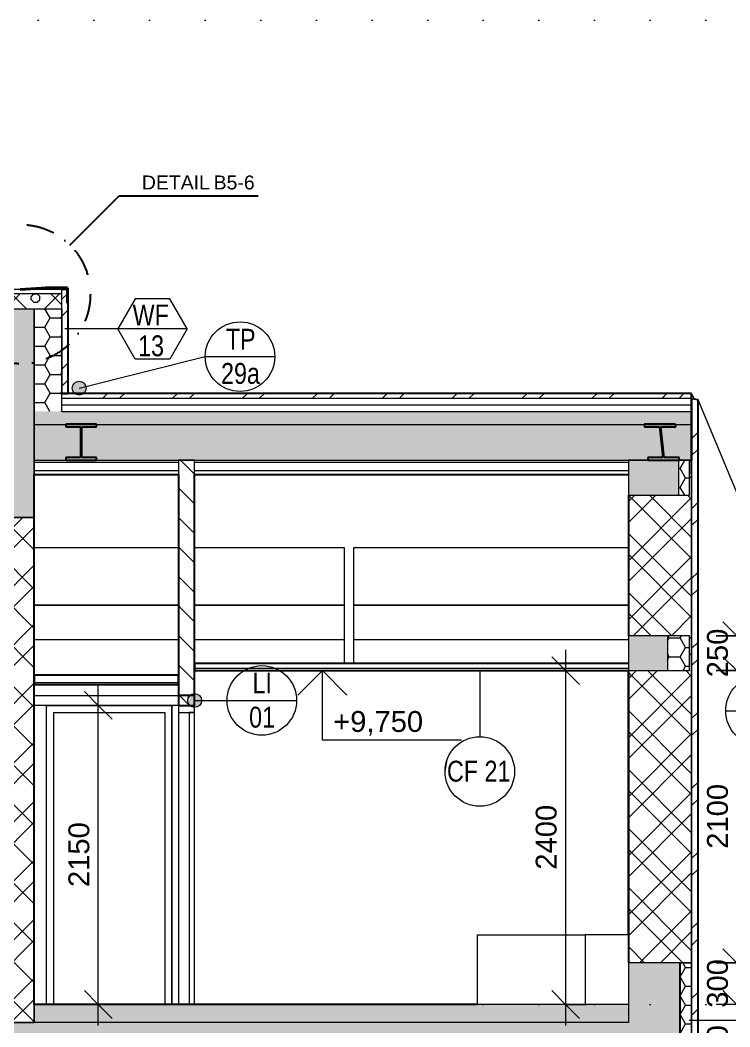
# Model space of a CAD drawing. Header units: millimetres. Extents: x -7743 to 191930, y -8645 to 72638.
# Drawn here: x 18995 to 24100, y 7189 to 14425 of the extents above; entities that cross this region are included whole.
import ezdxf

# ---------------------------------------------------------------- set-up
doc = ezdxf.new("R2010")
doc.units = ezdxf.units.MM
doc.linetypes.add('HA_DashDot_4mm-S1mm', pattern=[400, 200, -100, 0, -100])
doc.linetypes.add('HA_Dot-S4mm', pattern=[400, 0, -400])
for name, color, linetype, lineweight in [('A-____-____-DIMS', 9, 'Continuous', 5), ('A-____-____-DIMS-100', 9, 'Continuous', 5), ('A-CLNG-____-IDEN', 9, 'Continuous', 9), ('A-CLNG-____-MCUT', 9, 'Continuous', 25), ('A-DETL-____-OTLN', 9, 'Continuous', 25), ('A-DETL-____-THIN', 9, 'Continuous', 9), ('A-DETL-____-WIDE', 9, 'Continuous', 40), ('A-DETL-GENF-OTLN', 9, 'Continuous', 9), ('A-DOOR-____-MCUT', 9, 'Continuous', 9), ('A-DOOR-____-OTLN', 9, 'Continuous', 9), ('A-DOOR-FRAM-MCUT', 9, 'Continuous', 9), ('A-DOOR-FRAM-OTLN', 9, 'Continuous', 9), ('A-FLOR-____-MCUT', 9, 'Continuous', 25), ('A-FLOR-____-OTLN', 9, 'Continuous', 9), ('A-FLOR-____-OVHD', 9, 'HA_DashDot_4mm-S1mm', 25), ('A-FLOR-____-PATT', 9, 'Continuous', 25), ('A-FLOR-LEVL-OTLN', 9, 'Continuous', 9), ('A-GENM-____-IDEN', 9, 'Continuous', 9), ('A-GENM-____-MCUT', 9, 'Continuous', 9), ('A-GENM-____-OTLN', 9, 'Continuous', 9), ('A-GLAZ-____-IDEN', 9, 'Continuous', 9), ('A-ROOF-____-MCUT', 9, 'Continuous', 25), ('A-ROOF-____-OTLN', 9, 'Continuous', 9), ('A-ROOF-____-PATT', 9, 'Continuous', 25), ('A-WALL-____-MCUT', 9, 'Continuous', 25), ('A-WALL-____-OTLN', 9, 'Continuous', 9), ('A-WALL-____-PATT', 9, 'Continuous', 25), ('G-____-____-DIMS', 9, 'Continuous', 5), ('G-____-____-TEXT', 9, 'Continuous', 5), ('I-WALL-____-MCUT', 9, 'Continuous', 25), ('I-WALL-____-OTLN', 9, 'Continuous', 9), ('P-SANR-FIXT-OTLN', 9, 'Continuous', 9), ('S-BEAM-____-MCUT', 9, 'Continuous', 25), ('S-COLS-____-OTLN', 9, 'Continuous', 9)]:
    doc.layers.add(name, color=color, linetype=linetype, lineweight=lineweight)
doc.styles.add('Arial', font='arial.ttf', dxfattribs={"height": 150})
doc.styles.add('Arial_2', font='arial.ttf', dxfattribs={"height": 100})
doc.styles.add('Arial_3', font='arial.ttf', dxfattribs={"width": 0.8, "height": 150})
doc.dimstyles.new('Inner_Dimensions', dxfattribs={"dimscale": 304.8, "dimtxt": 153.03891, "dimasz": 0.656168, "dimexe": 0.492126, "dimexo": 0.0625, "dimgap": 0.065617, "dimtad": 1, "dimdec": 0, "dimzin": 0, "dimdsep": 46, "dimtxsty": 'Arial', "dimblk1": 'OBLIQUE', "dimblk2": 'OBLIQUE', "dimsah": 1, "dimcen": 0.09, "dimdle": 0.492126, "dimazin": 0, "dimtfac": 1, "dimtdec": 4, "dimtix": 1, "dimtmove": 0, "dimatfit": 3, "dimfxl": 0.492126, "dimfxlon": 1, "dimtvp": 1, "dimtolj": 1, "dimtzin": 0, "dimlwd": 9, "dimlwe": 9, "dimarcsym": 2})
pattern_1 = [(45, (695.23, 1865.4), (-251.447, 251.447), []), (45, (695.23, 2246.4), (-251.447, 251.447), [])]
pattern_2 = [(0, (695.234, 1865.4), (117.188, 67.658), [78.125, -156.25]), (120, (695.234, 1865.4), (-117.18755, 67.65879), [78.125, -156.25]), (60, (695.234, 1865.4), (0.00045, 135.31679), [0, -156.25, 78.125, 0])]
pattern_3 = [(0, (695.234, 1865.4), (117.188, 67.658), [78.125, -156.25]), (120, (695.234, 1865.4), (-117.18705, 67.65792), [78.125, -156.25]), (60, (695.234, 1865.4), (0.00045, 135.31679), [0, -156.25, 78.125, 0])]

# ---------------------------------------------------------------- blocks, each defined once
blk = doc.blocks.new('HA_DR_Single_Swing_Solid - In_BJ_700x2100-V1-ŘEZ A-A OBJEKT A')
at = {"layer": 'A-DOOR-____-MCUT', "color": 250}
for p, q in [((20250, 9450), (20210, 9450)), ((20210, 9450), (20210, 7350)), ((20250, 7350), (20250, 9450)), ((20210, 7350), (20250, 7350))]:
    blk.add_line(p, q, dxfattribs=at)
at = {"layer": 'A-DOOR-FRAM-MCUT', "color": 250}
for p, q in [((20250, 9500), (20135, 9500)), ((20135, 9500), (20135, 9450)), ((20250, 9450), (20250, 9500)), ((20135, 9450), (20250, 9450))]:
    blk.add_line(p, q, dxfattribs=at)
at = {"layer": 'A-DOOR-FRAM-OTLN', "color": 250}
blk.add_line((20135, 9450), (20135, 7350), dxfattribs=at)
blk = doc.blocks.new('HA_DR_Single_Swing_Solid - In_BJ_800x2100-2215795-ŘEZ A-A OBJEKT A')
at = {"layer": 'A-DOOR-FRAM-OTLN', "color": 250}
for p, q in [((5500, 7350), (5500, 9500)), ((6400, 9500), (5500, 9500)), ((6400, 7350), (6400, 9500)), ((5550, 9450), (5550, 7350)), ((5550, 9450), (6350, 9450)), ((6350, 9450), (6350, 7350))]:
    blk.add_line(p, q, dxfattribs=at)
blk = doc.blocks.new('ABMV_Bathtub_Generic - 800x1700-V2-ŘEZ A-A OBJEKT A')
at = {"layer": 'P-SANR-FIXT-OTLN', "color": 250}
for p, q in [((22284.2, 7350), (22284.2, 7850)), ((22284.2, 7850), (23059.4, 7850)), ((23370.6, 7850), (23059.4, 7850)), ((23059.4, 7850), (23059.4, 7350)), ((23059.4, 7350), (22284.2, 7350)), ((23370.1, 7350), (23059.4, 7350))]:
    blk.add_line(p, q, dxfattribs=at)
blk = doc.blocks.new('HA_GM_Tiling_LineBased - Generic Tiles-1747499-ŘEZ A-A OBJEKT A')
at = {"layer": 'A-GENM-____-MCUT', "color": 250}
for p, q in [((23370.1, 9750), (23365.5, 9750)), ((23365.5, 9750), (23365.5, 7850)), ((23370.6, 7650), (23370.6, 9750))]:
    blk.add_line(p, q, dxfattribs=at)
blk = doc.blocks.new('TB_Porotherm KP11_5_1000mm - TB_Porotherm KP11_5_1000mm-V11-ŘEZ A-A OBJEKT A')
at = {"layer": 'A-GENM-____-OTLN', "lineweight": 5}
h = blk.add_hatch(dxfattribs=at)
h.set_pattern_fill('FP_8', color=256, style=0, pattern_type=2)
h.set_pattern_definition([(45, (695.23, 1865.4), (-176.7767, 176.7767), []), (45, (765.94, 1865.4), (-176.7767, 176.7767), []), (45, (907.37, 1865.4), (-106.066, 247.4874), [100, -50, 3.353, -46.647])])
h.paths.add_polyline_path([(20135, 9500), (20250, 9500), (20250, 9571), (20135, 9571)])
at = {"layer": 'A-GENM-____-MCUT', "color": 10, "lineweight": 25}
for p, q in [((20250, 9571), (20135, 9571)), ((20135, 9571), (20135, 9500)), ((20250, 9500), (20250, 9571)), ((20135, 9500), (20250, 9500))]:
    blk.add_line(p, q, dxfattribs=at)
blk = doc.blocks.new('TB_Porotherm KP11_5_1250mm - TB_Porotherm KP11_5_1250mm-V12-ŘEZ A-A OBJEKT A')
at = {"layer": 'A-GENM-____-OTLN', "color": 250}
for p, q in [((19095, 9571), (20135, 9571)), ((20135, 9500), (19095, 9500))]:
    blk.add_line(p, q, dxfattribs=at)
blk = doc.blocks.new('185-01_OBJEKT A_Central_rvt-1-ŘEZ A-A OBJEKT A')
at = {"layer": 'A-FLOR-____-PATT', "lineweight": 9}
blk.add_hatch(color=254, dxfattribs=at).paths.add_polyline_path([(19095, 10850), (19095, 11050), (16710, 11050), (16710, 10850), (19056.4, 10850)])
h = blk.add_hatch(color=254, dxfattribs=at)
h.paths.add_polyline_path([(23740.1, 6700), (23742.1, 6700), (23742.1, 7000), (23740.1, 7000), (23740.1, 6701.7)])
h.paths.add_polyline_path([(23740.1, 7350), (23742.1, 7350), (23742.1, 7650), (23740.1, 7650), (23740.1, 7351.7)])
at = {"layer": 'A-FLOR-____-PATT', "lineweight": 5}
h = blk.add_hatch(dxfattribs=at)
h.set_pattern_fill('FP_5', color=50, style=0, pattern_type=2)
h.set_pattern_definition(pattern_2)
h.paths.add_polyline_path([(23742.1, 6700), (23824.7, 6700), (23824.7, 7650), (23742.1, 7650), (23742.1, 6825.4)])
h = blk.add_hatch(color=7, dxfattribs=at)
h.paths.add_polyline_path([(23742.1, 7220), (23742.1, 7350), (23740.1, 7350), (23740.1, 7220)])
h.paths.add_polyline_path([(461, 7220), (18845, 7220), (18845, 7350), (100, 7350), (100, 7220)])
h.paths.add_polyline_path([(23370.1, 7220), (23370.1, 7350), (19095, 7350), (19095, 7220), (23158.3, 7220)])
at = {"layer": 'A-FLOR-____-PATT', "lineweight": 9}
h = blk.add_hatch(color=254, dxfattribs=at)
h.paths.add_polyline_path([(-260, 7000), (23370.1, 7000.9), (23370.1, 7220), (-260, 7220)])
h.paths.add_polyline_path([(23742.1, 7000), (23742.1, 7220), (23740.1, 7219.6), (23740.1, 7000)])
at = {"layer": 'A-ROOF-____-PATT', "lineweight": 5}
h = blk.add_hatch(dxfattribs=at)
h.set_pattern_fill('FP_6', color=8, style=0, pattern_type=2)
h.set_pattern_definition(pattern_1)
h.paths.add_polyline_path([(-385, 11707), (13990, 11707), (13990, 11742.2), (-385, 11742.2)])
h.paths.add_polyline_path([(19295, 11707), (23824.7, 11707), (23824.7, 11742.2), (19295, 11742.2)])
h = blk.add_hatch(dxfattribs=at)
h.set_pattern_fill('FP_5', color=50, style=0, pattern_type=2)
h.set_pattern_definition(pattern_2)
h.paths.add_polyline_path([(-85.9, 11519.6), (14220, 11519.6), (14220, 11613.3), (-340, 11613.3), (-340, 11519.6)])
h.paths.add_polyline_path([(19603.3, 11519.6), (23824.7, 11519.6), (23824.7, 11613.3), (19095, 11613.3), (19095, 11519.6)])
h = blk.add_hatch(dxfattribs=at)
h.set_pattern_fill('FP_5', color=50, style=0, pattern_type=2)
h.set_pattern_definition(pattern_2)
h.paths.add_polyline_path([(-85.9, 11262), (14220, 11262), (14220, 11519.6), (-340, 11519.6), (-340, 11262)])
h.paths.add_polyline_path([(19603.3, 11262), (23824.7, 11262), (23824.7, 11519.6), (19095, 11519.6), (19095, 11262)])
at = {"layer": 'A-WALL-____-PATT', "lineweight": 5}
h = blk.add_hatch(dxfattribs=at)
h.set_pattern_fill('FP_6', color=50, style=0, pattern_type=2)
h.set_pattern_definition(pattern_1)
h.paths.add_polyline_path([(19295, 11742.2), (19340, 11742.2), (19340, 12490), (19295, 12490), (19295, 11825.7)])
at = {"layer": 'A-WALL-____-PATT', "lineweight": 9}
blk.add_hatch(color=254, dxfattribs=at).paths.add_polyline_path([(19095, 11050), (19095, 12350), (18895, 12350), (18895, 11050), (19056.4, 11050)])
at = {"layer": 'A-WALL-____-PATT', "lineweight": 5}
h = blk.add_hatch(dxfattribs=at)
h.set_pattern_fill('FP_5', color=50, style=0, pattern_type=2)
h.set_pattern_definition(pattern_2)
h.paths.add_polyline_path([(19095, 11613.3), (19295, 11613.3), (19295, 12350), (19095, 12350), (19095, 11742.2)])
h = blk.add_hatch(dxfattribs=at)
h.set_pattern_fill('FP_6', color=50, style=0, pattern_type=2)
h.set_pattern_definition(pattern_1)
h.paths.add_polyline_path([(23871.1, 6650), (23871.1, 11696.7), (23824.7, 11703.5), (23824.7, 6650)])
h = blk.add_hatch(dxfattribs=at)
h.set_pattern_fill('FP_1', color=50, style=0, pattern_type=2)
h.set_pattern_definition([(135, (695.23, 1865.4), (-106.066, -106.066), [])])
h.paths.add_polyline_path([(20250, 9500), (20250, 11262), (20135, 11262), (20135, 9500), (20150.2, 9500)])
h = blk.add_hatch(dxfattribs=at)
h.set_pattern_fill('FP_3', color=50, style=0, pattern_type=2)
h.set_pattern_definition([(45, (695.23, 1865.4), (-212.132, 212.132), []), (45, (845.23, 1865.4), (-212.132, 212.132), []), (315, (695.23, 1865.4), (212.132, 212.132), []), (315, (845.23, 1865.4), (212.132, 212.132), [])])
h.paths.add_polyline_path([(23431.7, 7650), (23824.7, 7650), (23824.7, 11262), (23370.6, 11262), (23370.6, 11260), (23810, 11259.6), (23810, 11010), (23370.6, 11010), (23370.6, 10000), (23810, 10000), (23810, 9750), (23370.6, 9750), (23370.6, 7650)])
h = blk.add_hatch(dxfattribs=at)
h.set_pattern_fill('FP_4', color=50, style=0, pattern_type=2)
h.set_pattern_definition([(45, (695.23, 1865.4), (-212.132, 212.132), []), (45, (845.23, 1865.4), (-212.132, 212.132), []), (315, (695.23, 1865.4), (141.4214, 141.4214), [])])
h.paths.add_polyline_path([(18845, 7220), (19095, 7220), (19095, 10850), (18845, 10850), (18845, 7350)])
at = {"layer": 'A-CLNG-____-MCUT', "color": 10}
for p, q in [((23370.1, 9802), (20250, 9802)), ((20250, 9802), (20250, 9750)), ((20135, 9716.5), (19095, 9716.5)), ((19095, 9716.5), (19095, 9650)), ((20135, 9650), (20135, 9716.5)), ((20250, 9750), (23370.1, 9750)), ((19095, 9650), (20135, 9650))]:
    blk.add_line(p, q, dxfattribs=at)
at = {"layer": 'A-CLNG-____-MCUT', "color": 250, "lineweight": 9}
for p, q in [((23370.1, 9766), (20250, 9766)), ((20135, 9662.5), (19095, 9662.5))]:
    blk.add_line(p, q, dxfattribs=at)
at = {"layer": 'A-FLOR-____-MCUT', "color": 10}
for p, q in [((19095, 10850), (19095, 11050)), ((22284.2, 7350), (19095, 7350))]:
    blk.add_line(p, q, dxfattribs=at)
at = {"layer": 'A-FLOR-____-MCUT', "color": 250, "lineweight": 9}
for p, q in [((18845, 10850), (19095, 10850)), ((19095, 7350), (19095, 7220)), ((19095, 7220), (18845, 7220)), ((23370.1, 7220), (19095, 7220)), ((23742.1, 7220), (23740.1, 7220))]:
    blk.add_line(p, q, dxfattribs=at)
at = {"layer": 'A-FLOR-____-OTLN', "color": 250}
for p, q in [((23742.1, 7650), (23740.1, 7650)), ((23742.1, 7350), (23742.1, 7650)), ((23824.7, 7650), (23742.1, 7650)), ((23742.1, 7650), (23742.1, 7350)), ((23824.7, 6700), (23824.7, 7650)), ((23742.1, 7350), (23740.1, 7350)), ((23740.1, 7350), (23742.1, 7350)), ((23742.1, 7220), (23742.1, 7350)), ((23742.1, 7350), (23742.1, 7220)), ((23742.1, 7000), (23742.1, 7220)), ((23742.1, 7220), (23742.1, 7000))]:
    blk.add_line(p, q, dxfattribs=at)
at = {"layer": 'A-ROOF-____-MCUT', "color": 10}
for p, q in [((23824.7, 11742.2), (19295, 11742.2)), ((23824.7, 11262), (23824.7, 11742.2)), ((19095, 11159.5), (20135, 11159.5)), ((20250, 11159.5), (23370.1, 11159.5))]:
    blk.add_line(p, q, dxfattribs=at)
at = {"layer": 'A-ROOF-____-MCUT', "color": 250, "lineweight": 9}
for p, q in [((19295, 11707), (23824.7, 11707)), ((19295, 11660.2), (23824.7, 11660.2)), ((19095, 11613.3), (19095, 11519.6)), ((19295, 11613.3), (23824.7, 11613.3)), ((19095, 11519.6), (19095, 11262)), ((19095, 11519.6), (23824.7, 11519.6)), ((19095, 11262), (20135, 11262)), ((19095, 11262), (19095, 11247.4)), ((19095, 11247.4), (20135, 11247.4)), ((19095, 11247.4), (19095, 11188.8)), ((20135, 11262), (20250, 11262)), ((20250, 11262), (23370.6, 11262)), ((20250, 11247.4), (23370.1, 11247.4)), ((23370.6, 11262), (23824.7, 11262)), ((19095, 11188.8), (20135, 11188.8)), ((19095, 11188.8), (19095, 11159.5)), ((20250, 11188.8), (23370.1, 11188.8))]:
    blk.add_line(p, q, dxfattribs=at)
at = {"layer": 'A-ROOF-____-OTLN', "color": 250}
blk.add_line((23824.7, 11742.2), (23842, 11701), dxfattribs=at)
at = {"layer": 'A-WALL-____-MCUT', "color": 10}
for p, q in [((19340, 12490), (19295, 12490)), ((19340, 11742.2), (19340, 12490)), ((19295, 11742.2), (19340, 11742.2)), ((23824.7, 11703.5), (23824.7, 11262)), ((23871.1, 11696.7), (23824.7, 11703.5)), ((23871.1, 6650), (23871.1, 11696.7)), ((23824.7, 11159.5), (23824.7, 11262)), ((19095, 11050), (19095, 11159.5)), ((23370.6, 11010), (23370.6, 10000)), ((23370.6, 9750), (23370.6, 7650))]:
    blk.add_line(p, q, dxfattribs=at)
at = {"layer": 'A-WALL-____-MCUT', "color": 250, "lineweight": 9}
for p, q in [((19095, 12350), (19095, 11742.2)), ((19095, 11742.2), (19095, 12350)), ((19295, 11742.2), (19295, 12350)), ((19295, 12350), (19295, 11742.2)), ((19095, 11742.2), (19095, 11613.3)), ((19095, 11613.3), (19095, 11742.2)), ((19295, 11707), (19295, 11742.2)), ((19295, 11660.2), (19295, 11707)), ((19295, 11613.3), (19295, 11660.2)), ((19095, 11519.6), (19095, 11613.3)), ((19095, 11262), (19095, 11519.6)), ((19095, 11247.4), (19095, 11262)), ((19095, 11188.8), (19095, 11247.4)), ((20250, 11262), (20135, 11262)), ((20135, 11262), (20135, 11247.4)), ((20135, 11247.4), (20135, 11188.8)), ((20250, 11247.4), (20250, 11262)), ((20250, 11188.8), (20250, 11247.4)), ((23824.7, 11262), (23370.6, 11262)), ((23370.6, 11262), (23370.6, 11260)), ((23824.7, 11159.5), (23824.7, 11262)), ((19095, 11159.5), (19095, 11188.8)), ((20135, 11188.8), (20135, 11159.5)), ((20250, 11159.5), (20250, 11188.8)), ((23824.7, 11159.5), (23824.7, 7650)), ((23824.7, 7650), (23824.7, 11159.5)), ((19095, 10850), (18845, 10850)), ((19095, 7220), (19095, 7350)), ((18845, 7220), (19095, 7220))]:
    blk.add_line(p, q, dxfattribs=at)
at = {"layer": 'A-WALL-____-OTLN', "color": 250}
for p, q in [((24948.6, 9111.2), (23871.1, 11696.7)), ((20135, 10220), (19095, 10220)), ((21328, 10220), (20250, 10220)), ((23370.6, 10220), (21392, 10220)), ((20135, 9970), (19095, 9970)), ((21328, 9970), (20250, 9970)), ((23370.1, 9970), (21392, 9970)), ((23740.1, 7650), (23742.1, 7650)), ((23742.1, 7650), (23824.7, 7650)), ((23824.7, 7650), (23824.7, 6700))]:
    blk.add_line(p, q, dxfattribs=at)
at = {"layer": 'I-WALL-____-MCUT', "color": 10}
for p, q in [((20135, 11159.5), (20135, 9500)), ((20250, 9500), (20250, 11159.5)), ((19095, 7350), (19095, 10850)), ((20135, 9500), (20250, 9500))]:
    blk.add_line(p, q, dxfattribs=at)
at = {"layer": 'I-WALL-____-OTLN', "color": 250}
for p, q in [((20135, 10631.3), (19095, 10631.3)), ((21328, 10631.3), (20250, 10631.3)), ((23370.6, 10631.3), (21392, 10631.3)), ((19095, 10220), (20135, 10220)), ((20250, 10220), (21328, 10220)), ((21392, 10220), (23370.6, 10220)), ((20135, 9970), (19095, 9970)), ((21328, 9970), (20250, 9970)), ((23370.1, 9970), (21392, 9970)), ((19185, 7350), (19185, 9500)), ((19185, 9500), (20085, 9500)), ((20085, 9500), (20085, 7350))]:
    blk.add_line(p, q, dxfattribs=at)
at = {"layer": 'S-COLS-____-OTLN', "color": 250}
for p, q in [((21328, 9802), (21328, 10632.8)), ((21392, 10632.8), (21392, 9802))]:
    blk.add_line(p, q, dxfattribs=at)
at = {"layer": 'A-DOOR-____-OTLN', "color": 250, "lineweight": 9}
for name, p in [('HA_DR_Single_Swing_Solid - In_BJ_800x2100-2215795-ŘEZ A-A OBJEKT A', (13685, 0)), ('HA_DR_Single_Swing_Solid - In_BJ_700x2100-V1-ŘEZ A-A OBJEKT A', (0, 0))]:
    blk.add_blockref(name, p, dxfattribs=at)
at = {"layer": 'A-GENM-____-OTLN', "color": 250, "lineweight": 9}
for name in ['HA_GM_Tiling_LineBased - Generic Tiles-1747499-ŘEZ A-A OBJEKT A', 'TB_Porotherm KP11_5_1250mm - TB_Porotherm KP11_5_1250mm-V12-ŘEZ A-A OBJEKT A', 'TB_Porotherm KP11_5_1000mm - TB_Porotherm KP11_5_1000mm-V11-ŘEZ A-A OBJEKT A']:
    blk.add_blockref(name, (0, 0), dxfattribs=at)
at = {"layer": 'P-SANR-FIXT-OTLN', "color": 250, "lineweight": 9}
blk.add_blockref('ABMV_Bathtub_Generic - 800x1700-V2-ŘEZ A-A OBJEKT A', (0, 0), dxfattribs=at)
blk = doc.blocks.new('BD Libuτ_IFC_210924_ifc-1-ŘEZ A-A OBJEKT A')
at = {"layer": 'S-BEAM-____-MCUT', "color": 10}
for p, q in [((19544.6, 11520.2), (19324.6, 11520.2)), ((19324.6, 11520.2), (19324.6, 11501.5)), ((19544.6, 11501.5), (19544.6, 11520.2)), ((23708.6, 11520.3), (23483.4, 11520.3)), ((23483.4, 11520.3), (23485.5, 11501.6)), ((23710.7, 11501.6), (23708.6, 11520.3)), ((19324.6, 11501.5), (19429.9, 11501.5)), ((19429.9, 11501.5), (19429.9, 11281.3)), ((19439.4, 11281.3), (19439.4, 11501.5)), ((19439.4, 11501.5), (19544.6, 11501.5)), ((23485.5, 11501.6), (23593.3, 11501.6)), ((23593.3, 11501.6), (23618.3, 11281.4)), ((23628.1, 11281.4), (23603, 11501.6)), ((23603, 11501.6), (23710.7, 11501.6)), ((19429.9, 11281.3), (19324.6, 11281.3)), ((19324.6, 11281.3), (19324.6, 11262.6)), ((19324.6, 11262.6), (19544.6, 11262.6)), ((19544.6, 11281.3), (19439.4, 11281.3)), ((19544.6, 11262.6), (19544.6, 11281.3)), ((23618.3, 11281.4), (23510.6, 11281.4)), ((23510.6, 11281.4), (23512.7, 11262.7)), ((23512.7, 11262.7), (23737.9, 11262.7)), ((23735.8, 11281.4), (23628.1, 11281.4)), ((23737.9, 11262.7), (23735.8, 11281.4))]:
    blk.add_line(p, q, dxfattribs=at)
blk = doc.blocks.new('DIMBLOCK22-ŘEZ A-A OBJEKT A')
at = {"layer": 'A-____-____-DIMS-100', "lineweight": 9}
for p, q in [((19557, 7200), (19557, 9650)), ((19557, 9500), (19457, 9600)), ((19407, 9500), (19707, 9500)), ((19557, 9500), (19407, 9500)), ((19557, 9500), (19657, 9400)), ((19557, 7350), (19457, 7450)), ((19407, 7350), (19707, 7350)), ((19557, 7350), (19407, 7350)), ((19557, 7350), (19657, 7250))]:
    blk.add_line(p, q, dxfattribs=at)
at = {"layer": 'A-____-____-DIMS-100', "color": 0, "lineweight": 9, "insert": (19342.3, 8194.3), "char_height": 150, "width": 553.765, "attachment_point": 1, "rotation": 90, "line_spacing_factor": 0.941778, "style": 'Arial'}
blk.add_mtext('2150', dxfattribs=at)
blk = doc.blocks.new('_Oblique')
at = {"color": 0, "linetype": 'ByBlock', "lineweight": -2}
blk.add_line((-0.5, -0.5), (0.5, 0.5), dxfattribs=at)
blk = doc.blocks.new('Spot Elevations - Flipped-794089-ŘEZ A-A OBJEKT A')
at = {"layer": 'G-____-____-DIMS', "lineweight": 9}
for p, q in [((-3048.7, 93.2), (-2871.9, 270)), ((-2871.9, 270), (-2695.2, 93.2)), ((-2871.9, -230), (-2871.9, 270)), ((-1871.9, -230), (-2871.9, -230))]:
    blk.add_line(p, q, dxfattribs=at)
blk = doc.blocks.new('HA_TAG_WD - Type Mark-1502833-ŘEZ A-A OBJEKT A')
at = {"layer": 'A-GLAZ-____-IDEN'}
blk.add_line((24069.3, 9461.9), (24569.3, 9461.9), dxfattribs=at)
blk.add_circle((24319.3, 9461.9), 250, dxfattribs=at)
blk = doc.blocks.new('HA_Tag_Ceiling - Group _ Type Mark-1822524-ŘEZ A-A OBJEKT A')
at = {"layer": 'A-CLNG-____-IDEN'}
blk.add_line((14892.5, 2040.3), (14907.6, 2125.8), dxfattribs=at)
blk.add_circle((15142.5, 2040.3), 250, dxfattribs=at)
blk = doc.blocks.new('DIMBLOCK66-ŘEZ A-A OBJEKT A')
at = {"layer": 'A-____-____-DIMS-100', "lineweight": 9}
for p, q in [((22917.9, 9750), (22817.9, 9850)), ((22917.9, 9900), (22917.9, 7200)), ((23067.9, 9750), (22767.9, 9750)), ((22917.9, 9750), (23017.9, 9650)), ((22917.9, 9750), (23067.9, 9750)), ((22917.9, 7350), (22817.9, 7450)), ((23067.9, 7350), (22767.9, 7350)), ((22917.9, 7350), (23017.9, 7250)), ((22917.9, 7350), (23067.9, 7350))]:
    blk.add_line(p, q, dxfattribs=at)
at = {"layer": 'A-____-____-DIMS-100', "color": 0, "lineweight": 9, "insert": (22703.2, 8319.3), "char_height": 150, "width": 553.765, "attachment_point": 1, "rotation": 90, "line_spacing_factor": 0.941778, "style": 'Arial'}
blk.add_mtext('2400', dxfattribs=at)
blk = doc.blocks.new('HA_TAG_GM_Products - Generic-588599-ŘEZ A-A OBJEKT A')
at = {"layer": 'A-GENM-____-IDEN'}
blk.add_line((20920.4, 6719), (21420.4, 6719), dxfattribs=at)
blk.add_circle((21170.4, 6719), 250, dxfattribs=at)
blk = doc.blocks.new('DIMBLOCK69-ŘEZ A-A OBJEKT A')
at = {"layer": 'A-____-____-DIMS-100', "lineweight": 9}
for p, q in [((24149.8, 10150), (24149.8, 9750)), ((24149.8, 10000), (24049.8, 10100)), ((23999.8, 10000), (24299.8, 10000)), ((24149.8, 10000), (23999.8, 10000)), ((24149.8, 10000), (24249.8, 9900)), ((24149.8, 9750), (24049.8, 9850)), ((23999.8, 9750), (24299.8, 9750)), ((24149.8, 9750), (23999.8, 9750)), ((24149.8, 9750), (24249.8, 9650))]:
    blk.add_line(p, q, dxfattribs=at)
at = {"layer": 'A-____-____-DIMS-100', "color": 0, "lineweight": 9, "insert": (23935.1, 9701.9), "char_height": 150, "width": 415.324, "attachment_point": 1, "rotation": 90, "line_spacing_factor": 0.941778, "style": 'Arial'}
blk.add_mtext('250', dxfattribs=at)
blk = doc.blocks.new('DIMBLOCK70-ŘEZ A-A OBJEKT A')
at = {"layer": 'A-____-____-DIMS-100', "lineweight": 9}
for p, q in [((24149.8, 9750), (24049.8, 9850)), ((23999.8, 9750), (24299.8, 9750)), ((24149.8, 9750), (23999.8, 9750)), ((24149.8, 9750), (24149.8, 7650)), ((24149.8, 9750), (24249.8, 9650)), ((24149.8, 7650), (24049.8, 7750)), ((23999.8, 7650), (24299.8, 7650)), ((24149.8, 7650), (23999.8, 7650)), ((24149.8, 7650), (24249.8, 7550))]:
    blk.add_line(p, q, dxfattribs=at)
at = {"layer": 'A-____-____-DIMS-100', "color": 0, "lineweight": 9, "insert": (23935.1, 8469.3), "char_height": 150, "width": 553.765, "attachment_point": 1, "rotation": 90, "line_spacing_factor": 0.941778, "style": 'Arial'}
blk.add_mtext('2100', dxfattribs=at)
blk = doc.blocks.new('DIMBLOCK71-ŘEZ A-A OBJEKT A')
at = {"layer": 'A-____-____-DIMS-100', "lineweight": 9}
for p, q in [((24149.8, 7650), (24049.8, 7750)), ((23999.8, 7650), (24299.8, 7650)), ((24149.8, 7650), (23999.8, 7650)), ((24149.8, 7650), (24149.8, 7350)), ((24149.8, 7650), (24249.8, 7550)), ((24149.8, 7350), (24049.8, 7450)), ((24299.8, 7350), (23999.8, 7350)), ((24149.8, 7350), (24249.8, 7250)), ((24149.8, 7350), (24299.8, 7350))]:
    blk.add_line(p, q, dxfattribs=at)
at = {"layer": 'A-____-____-DIMS-100', "color": 0, "lineweight": 9, "insert": (23935.1, 7326.9), "char_height": 150, "width": 415.324, "attachment_point": 1, "rotation": 90, "line_spacing_factor": 0.941778, "style": 'Arial'}
blk.add_mtext('300', dxfattribs=at)
blk = doc.blocks.new('DIMBLOCK72-ŘEZ A-A OBJEKT A')
at = {"layer": 'A-____-____-DIMS-100', "lineweight": 9}
for p, q in [((24149.8, 7350), (24049.8, 7450)), ((24299.8, 7350), (23999.8, 7350)), ((24149.8, 7350), (24149.8, 6550)), ((24149.8, 7350), (24249.8, 7250)), ((24149.8, 7350), (24299.8, 7350)), ((24149.8, 6700), (24049.8, 6800)), ((23999.8, 6700), (24299.8, 6700)), ((24149.8, 6700), (23999.8, 6700)), ((24149.8, 6700), (24249.8, 6600))]:
    blk.add_line(p, q, dxfattribs=at)
at = {"layer": 'A-____-____-DIMS-100', "color": 0, "lineweight": 9, "insert": (23935.1, 6851.9), "char_height": 150, "width": 415.324, "attachment_point": 1, "rotation": 90, "line_spacing_factor": 0.941778, "style": 'Arial'}
blk.add_mtext('650', dxfattribs=at)

msp = doc.modelspace()

# ---------------------------------------------------------------- hatches: boundary and pattern name
at = {"layer": 'A-DETL-GENF-OTLN', "lineweight": 5}
h = msp.add_hatch(dxfattribs=at)
h.set_pattern_fill('FP_2', color=50, style=0, pattern_type=2)
h.set_pattern_definition([(45, (765.94, 1865.4), (-141.4214, 141.4214), []), (0, (991.29, 1931.64), (141.421, 141.421), [25, -257.843]), (45, (1016.29, 1931.64), (-141.4214, 141.4214), [25, -175]), (90, (1033.96, 1949.32), (-141.421, 141.421), [25, -257.843]), (135, (1033.96, 1974.32), (-141.4214, -141.4214), [25, -175]), (0, (991.29, 1992), (141.421, 141.421), [25, -257.843]), (45, (973.6, 1974.32), (-141.4214, 141.4214), [25, -175]), (90, (973.61, 1949.32), (-141.421, 141.421), [25, -257.843]), (135, (991.29, 1931.64), (-141.4214, -141.4214), [25, -175]), (135, (958.79, 1865.4), (-141.4214, -141.4214), [])])
h.paths.add_polyline_path([(19295, 12350), (19295, 12460), (18815, 12460), (18815, 12350)])
at = {"layer": 'A-DETL-GENF-OTLN'}
for points in [[(23730.1, 11010), (23730.1, 11260), (23370.1, 11260), (23370.1, 11010)], [(23650.1, 9750), (23650.1, 10000), (23370.1, 10000), (23370.1, 9750)], [(23370.1, 6700), (23740.1, 6700), (23740.1, 7650), (23370.1, 7650), (23370.1, 6800)]]:
    msp.add_hatch(color=254, dxfattribs=at).paths.add_polyline_path(points)
at = {"layer": 'A-DETL-GENF-OTLN', "lineweight": 5}
h = msp.add_hatch(dxfattribs=at)
h.set_pattern_fill('FP_16', color=50, style=0, pattern_type=2)
h.set_pattern_definition(pattern_3)
h.paths.add_polyline_path([(23810, 11010), (23810, 11260), (23730.1, 11260), (23730.1, 11010)])
h = msp.add_hatch(dxfattribs=at)
h.set_pattern_fill('FP_16', color=50, style=0, pattern_type=2)
h.set_pattern_definition(pattern_3)
h.paths.add_polyline_path([(23810, 9750), (23810, 10000), (23650.1, 10000), (23650.1, 9750)])
at = {"layer": 'A-GENM-____-IDEN'}
h = msp.add_hatch(color=256, dxfattribs=at)
edge = h.paths.add_edge_path()
edge.add_arc((19420.2, 11780.2), 50, 0, 360)
h = msp.add_hatch(color=256, dxfattribs=at)
edge = h.paths.add_edge_path()
edge.add_arc((20250, 9535.5), 50, 0, 360)

# ---------------------------------------------------------------- linework, layer by layer
at = {"layer": 'A-CLNG-____-IDEN'}
msp.add_line((22300.9, 9750), (22300.9, 9274.9), dxfattribs=at)
at = {"layer": 'A-DETL-____-OTLN'}
for p, q in [((19353.6, 12808.8), (19707.1, 13162.3)), ((19707.1, 13162.3), (20707.1, 13162.3))]:
    msp.add_line(p, q, dxfattribs=at)
at = {"layer": 'A-DETL-____-THIN'}
for p, q in [((19295, 12490), (18815, 12490)), ((18815, 12460), (19295, 12460)), ((19295, 12460), (19295, 12490)), ((19295, 12350), (19295, 12460)), ((19822.5, 12421.8), (19697.5, 12205.3)), ((20072.5, 12421.8), (19822.5, 12421.8)), ((20197.5, 12205.3), (20072.5, 12421.8)), ((18815, 12350), (19295, 12350)), ((19697.5, 12205.3), (19317.5, 12205.3)), ((20197.5, 12205.3), (19697.5, 12205.3)), ((19822.5, 11988.8), (19697.5, 12205.3)), ((20197.5, 12205.3), (20072.5, 11988.8)), ((20072.5, 11988.8), (19822.5, 11988.8)), ((23730.1, 11260), (23370.1, 11260)), ((23370.1, 11260), (23370.1, 11010)), ((23810, 11260), (23730.1, 11260)), ((23730.1, 11260), (23730.1, 11010)), ((23810, 11010), (23810, 11260)), ((23370.1, 11010), (23730.1, 11010)), ((23730.1, 11010), (23810, 11010)), ((23650.1, 10000), (23370.1, 10000)), ((23370.1, 10000), (23370.1, 9750)), ((23810, 10000), (23650.1, 10000)), ((23650.1, 10000), (23650.1, 9750)), ((23810, 9750), (23810, 10000)), ((23370.1, 9750), (23650.1, 9750)), ((23650.1, 9750), (23810, 9750)), ((23740.1, 7650), (23370.1, 7650)), ((23370.1, 7650), (23370.1, 7220)), ((23740.1, 7000), (23740.1, 7650)), ((24186, 7234.5), (23806, 7234.5))]:
    msp.add_line(p, q, dxfattribs=at)
at = {"layer": 'A-DETL-____-WIDE'}
for p, q in [((18995, 12490), (19185, 12500)), ((19180, 12500), (19335, 12500)), ((19335, 12500), (19335, 12390))]:
    msp.add_line(p, q, dxfattribs=at)
at = {"layer": 'A-FLOR-____-OVHD'}
msp.add_circle((19000, 12455.2), 500, dxfattribs=at)
at = {"layer": 'A-FLOR-LEVL-OTLN', "linetype": 'HA_Dot-S4mm', "lineweight": 5}
for p, q in [((-4080.2, 14425), (29818.8, 14425)), ((-4080.2, 7350), (29818.8, 7350))]:
    msp.add_line(p, q, dxfattribs=at)
at = {"layer": 'A-GENM-____-IDEN'}
for p, q in [((19420.2, 11780.2), (20326.4, 12006.3)), ((20250, 9535.5), (20483.4, 9535.5))]:
    msp.add_line(p, q, dxfattribs=at)
for centre in [(19420.2, 11780.2), (20250, 9535.5)]:
    msp.add_circle(centre, 50, dxfattribs=at)

# ---------------------------------------------------------------- block references
at = {"lineweight": 5}
for name in ['185-01_OBJEKT A_Central_rvt-1-ŘEZ A-A OBJEKT A', 'BD Libuτ_IFC_210924_ifc-1-ŘEZ A-A OBJEKT A']:
    msp.add_blockref(name, (0, 0), dxfattribs=at)
at = {"layer": 'A-GENM-____-IDEN'}
for p in [(-593.9, 5287.3), (-437, 2816.5)]:
    msp.add_blockref('HA_TAG_GM_Products - Generic-588599-ŘEZ A-A OBJEKT A', p, dxfattribs=at)
at = {"layer": 'A-GLAZ-____-IDEN'}
msp.add_blockref('HA_TAG_WD - Type Mark-1502833-ŘEZ A-A OBJEKT A', (0, 0), dxfattribs=at)
at = {"layer": 'G-____-____-DIMS', "lineweight": 9}
msp.add_blockref('Spot Elevations - Flipped-794089-ŘEZ A-A OBJEKT A', (24040.6, 9480), dxfattribs=at)

# ---------------------------------------------------------------- texts
at = {"layer": 'A-CLNG-____-IDEN', "lineweight": 5, "insert": (22064.8, 9102.2), "char_height": 150, "width": 564.388, "attachment_point": 1, "style": 'Arial_3'}
msp.add_mtext('CF 21', dxfattribs=at)
at = {"layer": 'A-GENM-____-IDEN', "lineweight": 5, "char_height": 150, "attachment_point": 1, "style": 'Arial_3'}
for s, insert, width in [('TP', (20474.4, 12206.5), 256.54), ('29a', (20440, 11961), 339.915), ('LI', (20665.8, 9735.8), 173.164), ('01', (20641.8, 9490.3), 230.886)]:
    msp.add_mtext(s, dxfattribs=dict(at, insert=insert, width=width))
at = {"layer": 'G-____-____-TEXT', "color": 7, "lineweight": 9, "attachment_point": 1}
for s, insert, char_height, width, style in [('DETAIL ', (19870.7, 13308.4), 100, 625.316, 'Arial_2'), ('B5-6', (20386.7, 13308.4), 100, 360.759, 'Arial_2'), ('WF', (19804, 12381.2), 150, 333.502, 'Arial_3'), ('13', (19843.5, 12159.3), 150, 230.886, 'Arial_3')]:
    msp.add_mtext(s, dxfattribs=dict(at, insert=insert, char_height=char_height, width=width, style=style))

# ---------------------------------------------------------------- dimensions: what is measured, and where the dimension line sits
at = {"layer": 'A-____-____-DIMS', "lineweight": 9}
for base, p1, p2, override, picture, middle in [((24149.8, 9750), (23999.8, 10000), (23999.8, 9750), {"dimpost": '<>', "dimfxl": 250}, 'DIMBLOCK69-ŘEZ A-A OBJEKT A', (24053.2, 9875)), ((22917.9, 7350), (23067.9, 9750), (23067.9, 7350), {"dimpost": '<>', "dimfxl": 2400}, 'DIMBLOCK66-ŘEZ A-A OBJEKT A', (22821.3, 8550)), ((24149.8, 7650), (23999.8, 9750), (23999.8, 7650), {"dimpost": '<>', "dimfxl": 2100}, 'DIMBLOCK70-ŘEZ A-A OBJEKT A', (24053.2, 8700)), ((19557, 9500), (19407, 7350), (19407, 9500), {"dimpost": '<>', "dimfxl": 2150}, 'DIMBLOCK22-ŘEZ A-A OBJEKT A', (19460.4, 8425)), ((24149.8, 7350), (23999.8, 7650), (24299.8, 7350), {"dimpost": '<>', "dimfxl": 424.264069}, 'DIMBLOCK71-ŘEZ A-A OBJEKT A', (24053.2, 7500)), ((24149.8, 6700), (24299.8, 7350), (23999.8, 6700), {"dimpost": '<>', "dimfxl": 715.891053}, 'DIMBLOCK72-ŘEZ A-A OBJEKT A', (24053.2, 7025))]:
    dim = msp.add_linear_dim(base=base, p1=p1, p2=p2, angle=90, dimstyle='Inner_Dimensions', override=override, dxfattribs=at)
    dim.commit()
    dim.dimension.update_dxf_attribs({"geometry": picture, "text_midpoint": middle})

# ---------------------------------------------------------------- next in the draw order: texts
at = {"layer": 'G-____-____-DIMS', "lineweight": 9, "insert": (21246.5, 9459.3), "char_height": 150, "width": 773.133, "attachment_point": 1, "line_spacing_factor": 0.941778, "style": 'Arial', "bg_fill": 3, "box_fill_scale": 1.25, "bg_fill_color": 256, "bg_fill_true_color": 13158600, "bg_fill_transparency": 0}
msp.add_mtext('+9,750', dxfattribs=at)

# ---------------------------------------------------------------- next in the draw order: block references
at = {"layer": 'A-CLNG-____-IDEN'}
msp.add_blockref('HA_Tag_Ceiling - Group _ Type Mark-1822524-ŘEZ A-A OBJEKT A', (7158.4, 6984.7), dxfattribs=at)

doc.saveas('drawing.dxf')
